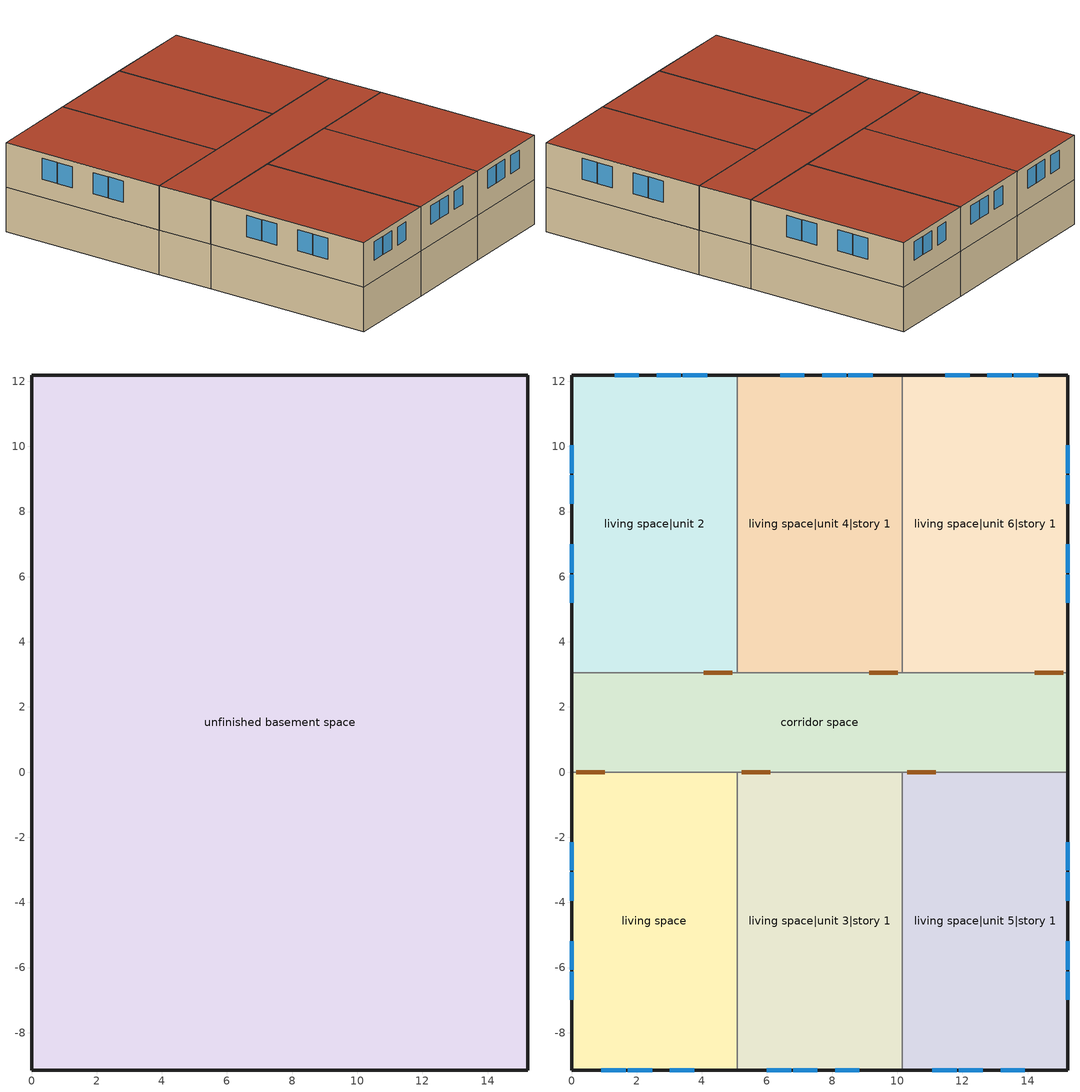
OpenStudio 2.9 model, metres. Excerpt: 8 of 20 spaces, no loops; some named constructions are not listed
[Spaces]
unfinished basement space
 floor foundation (FloorFndGrndUnfinB): 0,0 0,3.05 15.24,3.05 15.24,0 z-2.44
 floor foundation (FloorFndGrndUnfinB 1): 0,-9.14 0,0 5.08,0 5.08,-9.14 z-2.44
 floor foundation (FloorFndGrndUnfinB 2): 0,3.05 0,12.19 5.08,12.19 5.08,3.05 z-2.44
 floor foundation (FloorFndGrndUnfinB 5): 5.08,-9.14 5.08,0 10.16,0 10.16,-9.14 z-2.44
 floor foundation (FloorFndGrndUnfinB 3): 5.08,3.05 5.08,12.19 10.16,12.19 10.16,3.05 z-2.44
 floor foundation (FloorFndGrndUnfinB 4): 10.16,-9.14 10.16,0 15.24,0 15.24,-9.14 z-2.44
 floor foundation (FloorFndGrndUnfinB 6): 10.16,3.05 10.16,12.19 15.24,12.19 15.24,3.05 z-2.44
 wall foundation (WallFndGrndUnfinB): 0,3.05 0,0 / 15.24,0 15.24,3.05 z-2.44:0
 wall foundation (WallFndGrndUnfinB 1): 0,0 0,-9.14 5.08,-9.14 z-2.44:0
 wall foundation (WallFndGrndUnfinB 2): 5.08,12.19 0,12.19 0,3.05 z-2.44:0
 wall foundation (WallFndGrndUnfinB 5): 5.08,-9.14 10.16,-9.14 z-2.44:0
 wall foundation (WallFndGrndUnfinB 3): 10.16,12.19 5.08,12.19 z-2.44:0
 wall foundation (WallFndGrndUnfinB 4): 10.16,-9.14 15.24,-9.14 15.24,0 z-2.44:0
 wall foundation (WallFndGrndUnfinB 6): 15.24,3.05 15.24,12.19 10.16,12.19 z-2.44:0
 ceiling adiabatic (RoofUnfinUninsExt): 15.24,0 15.24,3.05 0,3.05 0,0 z0
living space
 floor to unfinished basement space (FloorUnfinBInsFin Reversed): 0,-9.14 0,0 5.08,0 5.08,-9.14 z0
 wall outside (WallExtInsFin): 0,0 0,-9.14 5.08,-9.14 z0:2.44
 wall adiabatic (WallIntFinUninsFin): 5.08,0 0,0 z0:2.44
 wall to living space|unit 3|story 1 (WallIntFinUninsFin Reversed): 5.08,-9.14 5.08,0 z0:2.44
 window (WindowConstruction): 0.92,-9.14 1.66,-9.14 / 1.72,-9.14 2.47,-9.14 / 3.01,-9.14 3.76,-9.14 z1.14:2.13; 0,-2.15 0,-3.02 / 0,-3.08 0,-3.95 / 0,-5.2 0,-6.07 / 0,-6.13 0,-6.99 z0.98:2.13
 roof outside (RoofFinInsExt): 5.08,-9.14 5.08,0 0,0 0,-9.14 z2.44
living space|unit 2
 floor to unfinished basement space (FloorUnfinBInsFin Reversed): 0,3.05 0,12.19 5.08,12.19 5.08,3.05 z0
 wall outside (WallExtInsFin): 5.08,12.19 0,12.19 0,3.05 z0:2.44
 wall to living space|unit 4|story 1 (WallIntFinUninsFin Reversed): 5.08,3.05 5.08,12.19 z0:2.44
 wall adiabatic (WallIntFinUninsFin): 0,3.05 5.08,3.05 z0:2.44
 window (WindowConstruction): 4.16,12.19 3.42,12.19 / 3.36,12.19 2.61,12.19 / 2.07,12.19 1.32,12.19 z1.14:2.13; 0,10.04 0,9.17 / 0,9.11 0,8.25 / 0,6.99 0,6.13 / 0,6.07 0,5.2 z0.98:2.13
 roof outside (RoofFinInsExt): 5.08,3.05 5.08,12.19 0,12.19 0,3.05 z2.44
living space|unit 3|story 1
 floor to unfinished basement space (FloorUnfinBInsFin Reversed): 5.08,-9.14 5.08,0 10.16,0 10.16,-9.14 z0
 wall outside (WallExtInsFin): 5.08,-9.14 10.16,-9.14 z0:2.44
 wall to living space|unit 5|story 1 (WallIntFinUninsFin Reversed): 10.16,-9.14 10.16,0 z0:2.44
 wall adiabatic (WallIntFinUninsFin): 10.16,0 5.08,0 z0:2.44
 window (WindowConstruction): 6,-9.14 6.74,-9.14 / 6.8,-9.14 7.55,-9.14 / 8.09,-9.14 8.84,-9.14 z1.14:2.13
 roof outside (RoofFinInsExt): 10.16,-9.14 10.16,0 5.08,0 5.08,-9.14 z2.44
living space|unit 4|story 1
 floor to unfinished basement space (FloorUnfinBInsFin Reversed): 5.08,3.05 5.08,12.19 10.16,12.19 10.16,3.05 z0
 wall outside (WallExtInsFin): 10.16,12.19 5.08,12.19 z0:2.44
 wall to living space|unit 6|story 1 (WallIntFinUninsFin): 10.16,3.05 10.16,12.19 z0:2.44
 wall adiabatic (WallIntFinUninsFin): 5.08,3.05 10.16,3.05 z0:2.44
 window (WindowConstruction): 9.24,12.19 8.5,12.19 / 8.44,12.19 7.69,12.19 / 7.15,12.19 6.4,12.19 z1.14:2.13
 roof outside (RoofFinInsExt): 10.16,3.05 10.16,12.19 5.08,12.19 5.08,3.05 z2.44
living space|unit 5|story 1
 floor to unfinished basement space (FloorUnfinBInsFin Reversed): 10.16,-9.14 10.16,0 15.24,0 15.24,-9.14 z0
 wall outside (WallExtInsFin): 10.16,-9.14 15.24,-9.14 15.24,0 z0:2.44
 wall adiabatic (WallIntFinUninsFin): 15.24,0 10.16,0 z0:2.44
 window (WindowConstruction): 11.08,-9.14 11.82,-9.14 / 11.88,-9.14 12.63,-9.14 / 13.17,-9.14 13.92,-9.14 z1.14:2.13; 15.24,-6.99 15.24,-6.13 / 15.24,-6.07 15.24,-5.2 / 15.24,-3.95 15.24,-3.08 / 15.24,-3.02 15.24,-2.15 z0.98:2.13
 roof outside (RoofFinInsExt): 15.24,-9.14 15.24,0 10.16,0 10.16,-9.14 z2.44
living space|unit 6|story 1
 floor to unfinished basement space (FloorUnfinBInsFin Reversed): 10.16,3.05 10.16,12.19 15.24,12.19 15.24,3.05 z0
 wall outside (WallExtInsFin): 15.24,3.05 15.24,12.19 10.16,12.19 z0:2.44
 wall adiabatic (WallIntFinUninsFin): 10.16,3.05 15.24,3.05 z0:2.44
 window (WindowConstruction): 14.32,12.19 13.58,12.19 / 13.52,12.19 12.77,12.19 / 12.23,12.19 11.48,12.19 z1.14:2.13; 15.24,5.2 15.24,6.07 / 15.24,6.13 15.24,6.99 / 15.24,8.25 15.24,9.11 / 15.24,9.17 15.24,10.04 z0.98:2.13
 roof outside (RoofFinInsExt): 15.24,3.05 15.24,12.19 10.16,12.19 10.16,3.05 z2.44
corridor space
 floor adiabatic (FloorUnfinUninsUnfin): 0,0 0,3.05 15.24,3.05 15.24,0 z0
 wall outside (WallExtUninsUnfin): 0,3.05 0,0 / 15.24,0 15.24,3.05 z0:2.44
 wall adiabatic (WallIntUnfinUninsUnfin): 0,0 5.08,0 10.16,0 15.24,0 / 15.24,3.05 10.16,3.05 5.08,3.05 0,3.05 z0:2.44
 door inside (UninsDoor): 0.15,0 1.02,0 / 4.93,3.05 4.06,3.05 / 5.23,0 6.1,0 / 10.01,3.05 9.14,3.05 / 10.31,0 11.18,0 / 15.09,3.05 14.22,3.05 z0:2.13
 roof outside (RoofUnfinUninsExt): 15.24,0 15.24,3.05 0,3.05 0,0 z2.44
[Construction]
FloorUnfinBInsFin: FloorIns, RoofSheathing, Wood Floor, Floor Covering
[EnergyManagementSystem:Actuator]
Name | Actuated Component | Actuated Component Type | Actuated Component Control Type
res_ds_res_ac_unit_6_asys_RetDCnToPlEq_act | res ds res ac_unit 6 asys RetDCnToPlEq | OtherEquipment | Power Level
res_ds_res_ac_unit_6_asys_RetDCnToAhEquip_act | res ds res ac_unit 6 asys RetDCnToAhEquip | OtherEquipment | Power Level
res_ds_res_ac_unit_6_asys_SupSLkToAhEq_act | res ds res ac_unit 6 asys SupSLkToAhEq | OtherEquipment | Power Level
res_ds_res_ac_unit_6_asys_SupLatLkToAhEq_act | res ds res ac_unit 6 asys SupLatLkToAhEq | OtherEquipment | Power Level
res_ds_res_ac_unit_6_asys_RetSLkEq_act | res ds res ac_unit 6 asys RetSLkEq | OtherEquipment | Power Level
res_ds_res_ac_unit_6_asys_RetLatLkEq_act | res ds res ac_unit 6 asys RetLatLkEq | OtherEquipment | Power Level
res_ds_res_ac_unit_6_asys_AhToLivMix_act | res ds res ac_unit 6 asys AhToLivMix | ZoneMixing | Air Exchange Flow Rate
res_ds_res_ac_unit_6_asys_LivToAhMix_act | res ds res ac_unit 6 asys LivToAhMix | ZoneMixing | Air Exchange Flow Rate
res_ds_res_fur_gas_unit_6_asys_SupSLkToLvEq_act | res ds res fur gas_unit 6 asys SupSLkToLvEq | OtherEquipment | Power Level
res_ds_res_fur_gas_unit_6_asys_SupLatLkToLvEq_act | res ds res fur gas_unit 6 asys SupLatLkToLvEq | OtherEquipment | Power Level
res_ds_res_fur_gas_unit_6_asys_SupDCnToLvEq_act | res ds res fur gas_unit 6 asys SupDCnToLvEq | OtherEquipment | Power Level
res_ds_res_fur_gas_unit_6_asys_SupDCnToAhEq_act | res ds res fur gas_unit 6 asys SupDCnToAhEq | OtherEquipment | Power Level
res_ds_res_fur_gas_unit_6_asys_RetDCnToPlEq_act | res ds res fur gas_unit 6 asys RetDCnToPlEq | OtherEquipment | Power Level
res_ds_res_fur_gas_unit_6_asys_RetDCnToAhEquip_act | res ds res fur gas_unit 6 asys RetDCnToAhEquip | OtherEquipment | Power Level
res_ds_res_fur_gas_unit_6_asys_SupSLkToAhEq_act | res ds res fur gas_unit 6 asys SupSLkToAhEq | OtherEquipment | Power Level
res_ds_res_fur_gas_unit_6_asys_SupLatLkToAhEq_act | res ds res fur gas_unit 6 asys SupLatLkToAhEq | OtherEquipment | Power Level
res_ds_res_fur_gas_unit_6_asys_RetSLkEq_act | res ds res fur gas_unit 6 asys RetSLkEq | OtherEquipment | Power Level
res_ds_res_fur_gas_unit_6_asys_RetLatLkEq_act | res ds res fur gas_unit 6 asys RetLatLkEq | OtherEquipment | Power Level
res_ds_res_fur_gas_unit_6_asys_AhToLivMix_act | res ds res fur gas_unit 6 asys AhToLivMix | ZoneMixing | Air Exchange Flow Rate
res_ds_res_fur_gas_unit_6_asys_LivToAhMix_act | res ds res fur gas_unit 6 asys LivToAhMix | ZoneMixing | Air Exchange Flow Rate
res_infil_6_house_fan_act | res infil_6 house fan | ElectricEquipment | Electric Power Level
res_infil_6_range_fan_act | res infil_6 range fan | ElectricEquipment | Electric Power Level
res_infil_6_bath_fan_act | res infil_6 bath fan | ElectricEquipment | Electric Power Level
res_infil_6_flow_act | res infil_6 flow | Zone Infiltration | Air Exchange Flow Rate
[EnergyManagementSystem:Program]
res_nv_1_program: Set Tdiff = res_af_1_tin_s-res_af_1_tt_s; Set dT = (@Abs Tdiff); Set pt = (@RhFnTdbWPb res_af_1_tt_s res_nv_wt_s res_nv_pb_s); Set NVA = 2472.2613780479955; Set Cs = 8.963020389461627e-05; Set Cw = 0.00012070110544924465; Set MNV = 0.6292632576; Set MHR = 0.0115; Set MRH = 0.7; Set temp1 = (res_nv_1_nva_s*NVA); Set SGNV = temp1*((((Cs*dT)+(Cw*(res_af_vw_s^2)))^0.5)/1000); If (res_nv_wt_s<MHR) && (pt<MRH) && (res_af_1_tin_s>res_nv_1_sp_s); Set temp2 = (res_af_1_tin_s-res_nv_1_sp_s); Set NVadj1 = temp2/(res_af_1_tin_s-res_af_1_tt_s); Set NVadj2 = (@Min NVadj1 1); Set NVadj3 = (@Max NVadj2 0); Set NVadj = SGNV*NVadj3; Set res_nv_1_flow_act = (@Min NVadj MNV); Else; Set res_nv_1_flow_act = 0; EndIf
res_ds_res_ac_asys_program: Set res_ds_res_ac_asys_AhMfr = res_ds_res_ac_asys_ah_mfr_s; Set res_ds_res_ac_asys_FanRtf = res_ds_res_ac_asys_fan_rtf_s; Set res_ds_res_ac_asys_AhVfr = res_ds_res_ac_asys_ah_vfr_s; Set res_ds_res_ac_asys_AhTt = res_ds_res_ac_asys_ah_tt_s; Set res_ds_res_ac_asys_AhWt = res_ds_res_ac_asys_ah_wt_s; Set res_ds_res_ac_asys_RaT = res_ds_res_ac_asys_ra_t_s; Set res_ds_res_ac_asys_RaW = res_ds_res_ac_asys_ra_w_s; Set res_ds_res_ac_asys_AhT = res_ds_res_ac_asys_ah_t_s; Set res_ds_res_ac_asys_AhW = res_ds_res_ac_asys_ah_w_s; Run res_ds_res_ac_asys_lk_subrout; Set res_ds_res_ac_asys_SupSLkToLvEq_act = res_ds_res_ac_asys_SupSLkToLv; Set res_ds_res_ac_asys_SupLatLkToLvEq_act = res_ds_res_ac_asys_SupLatLkToLv; Set res_ds_res_ac_asys_SupDCnToLvEq_act = res_ds_res_ac_asys_SupDCnToLv; Set res_ds_res_ac_asys_SupDCnToAhEq_act = res_ds_res_ac_asys_SupDCnToAh; Set res_ds_res_ac_asys_SupSLkToAhEq_act = res_ds_res_ac_asys_SupSLkToAh; Set res_ds_res_ac_asys_SupLatLkToAhEq_act = res_ds_res_ac_asys_SupLatLkToAh; Set res_ds_res_ac_asys_RetSLkEq_act = res_ds_res_ac_asys_RetSLk; Set res_ds_res_ac_asys_RetLatLkEq_act = res_ds_res_ac_asys_RetLatLk; Set res_ds_res_ac_asys_RetDCnToPlEq_act = res_ds_res_ac_asys_RetDCnToPl; Set res_ds_res_ac_asys_RetDCnToAhEquip_act = res_ds_res_ac_asys_RetDCnToAh; Set res_ds_res_ac_asys_AhToLivMix_act = res_ds_res_ac_asys_AhToLiv; Set res_ds_res_ac_asys_LivToAhMix_act = res_ds_res_ac_asys_LivToAh
res_ds_res_fur_gas_asys_program: Set res_ds_res_fur_gas_asys_AhMfr = res_ds_res_fur_gas_asys_ah_mfr_s; Set res_ds_res_fur_gas_asys_FanRtf = res_ds_res_fur_gas_asys_fan_rtf_s; Set res_ds_res_fur_gas_asys_AhVfr = res_ds_res_fur_gas_asys_ah_vfr_s; Set res_ds_res_fur_gas_asys_AhTt = res_ds_res_fur_gas_asys_ah_tt_s; Set res_ds_res_fur_gas_asys_AhWt = res_ds_res_fur_gas_asys_ah_wt_s; Set res_ds_res_fur_gas_asys_RaT = res_ds_res_fur_gas_asys_ra_t_s; Set res_ds_res_fur_gas_asys_RaW = res_ds_res_fur_gas_asys_ra_w_s; Set res_ds_res_fur_gas_asys_AhT = res_ds_res_fur_gas_asys_ah_t_s; Set res_ds_res_fur_gas_asys_AhW = res_ds_res_fur_gas_asys_ah_w_s; Run res_ds_res_fur_gas_asys_lk_subrout; Set res_ds_res_fur_gas_asys_SupSLkToLvEq_act = res_ds_res_fur_gas_asys_SupSLkToLv; Set res_ds_res_fur_gas_asys_SupLatLkToLvEq_act = res_ds_res_fur_gas_asys_SupLatLkToLv; Set res_ds_res_fur_gas_asys_SupDCnToLvEq_act = res_ds_res_fur_gas_asys_SupDCnToLv; Set res_ds_res_fur_gas_asys_SupDCnToAhEq_act = res_ds_res_fur_gas_asys_SupDCnToAh; Set res_ds_res_fur_gas_asys_SupSLkToAhEq_act = res_ds_res_fur_gas_asys_SupSLkToAh; Set res_ds_res_fur_gas_asys_SupLatLkToAhEq_act = res_ds_res_fur_gas_asys_SupLatLkToAh; Set res_ds_res_fur_gas_asys_RetSLkEq_act = res_ds_res_fur_gas_asys_RetSLk; Set res_ds_res_fur_gas_asys_RetLatLkEq_act = res_ds_res_fur_gas_asys_RetLatLk; Set res_ds_res_fur_gas_asys_RetDCnToPlEq_act = res_ds_res_fur_gas_asys_RetDCnToPl; Set res_ds_res_fur_gas_asys_RetDCnToAhEquip_act = res_ds_res_fur_gas_asys_RetDCnToAh; Set res_ds_res_fur_gas_asys_AhToLivMix_act = res_ds_res_fur_gas_asys_AhToLiv; Set res_ds_res_fur_gas_asys_LivToAhMix_act = res_ds_res_fur_gas_asys_LivToAh
res_infil_1_program: Set p_m = 0.14; Set p_s = 0.22; Set s_m = 270; Set s_s = 370; Set z_m = 9.99744; Set z_s = 2.4384; Set f_t = (((s_m/z_m)^p_m)*((z_s/s_s)^p_s)); Set Tdiff = res_af_1_tin_s-res_af_1_tt_s; Set dT = @Abs Tdiff; Set c = 0.0257; Set Cs = 0.0498; Set Cw = 0.1284; Set n = 0.67; Set sft = (f_t*0.86); Set temp1 = ((c*Cw)*((sft*res_af_vw_s)^(2*n)))^2; Set Qn = (((c*Cs*(dT^n))^2)+temp1)^0.5; Set Tdiff = res_af_1_tin_s-res_af_1_tt_s; Set dT = @Abs Tdiff; Set QWHV = res_infil_1_wh_sch_s*0.0165; Set Qrange = res_infil_1_range_sch_s*0.0472; Set Qdryer = 0.0; Set Qbath = res_infil_1_bath_sch_s*0.0354; Set QhpwhOut = 0; Set QhpwhIn = 0; Set QductsOut = 0; Set QductsIn = 0; Set QductsOut = QductsOut+res_ds_res_ac_asys_lk_ret_fan_equiv; Set QductsIn = QductsIn+res_ds_res_ac_asys_lk_sup_fan_equiv; Set QductsOut = QductsOut+res_ds_res_fur_gas_asys_lk_ret_fan_equiv; Set QductsIn = QductsIn+res_ds_res_fur_gas_asys_lk_sup_fan_equiv; Set Qout = QWHV+Qrange+Qbath+Qdryer+QhpwhOut+QductsOut; Set Qin = QhpwhIn+QductsIn; Set Qu = (@Abs (Qout-Qin)); Set Qb = (@Min Qout Qin); Set faneff_wh = 0.9438948864000002; Set res_infil_1_house_fan_act = (QWHV*300)/faneff_wh*1; Set faneff_sp = 0.4719474432000001; Set res_infil_1_range_fan_act = (Qrange*300)/faneff_sp; Set res_infil_1_bath_fan_act = (Qbath*300)/faneff_sp; Set Q_acctd_for_elsewhere = QhpwhOut+QhpwhIn+QductsOut+QductsIn; Set res_infil_1_flow_act = (((Qu^2)+(Qn^2))^0.5)-Q_acctd_for_elsewhere; Set res_infil_1_flow_act = (@Max res_infil_1_flow_act 0)
res_nv_2_program: Set Tdiff = res_af_2_tin_s-res_af_2_tt_s; Set dT = (@Abs Tdiff); Set pt = (@RhFnTdbWPb res_af_2_tt_s res_nv_wt_s res_nv_pb_s); Set NVA = 2472.261378048018; Set Cs = 8.963020389461627e-05; Set Cw = 0.00012070110544924465; Set MNV = 0.6292632576; Set MHR = 0.0115; Set MRH = 0.7; Set temp1 = (res_nv_2_nva_s*NVA); Set SGNV = temp1*((((Cs*dT)+(Cw*(res_af_vw_s^2)))^0.5)/1000); If (res_nv_wt_s<MHR) && (pt<MRH) && (res_af_2_tin_s>res_nv_2_sp_s); Set temp2 = (res_af_2_tin_s-res_nv_2_sp_s); Set NVadj1 = temp2/(res_af_2_tin_s-res_af_2_tt_s); Set NVadj2 = (@Min NVadj1 1); Set NVadj3 = (@Max NVadj2 0); Set NVadj = SGNV*NVadj3; Set res_nv_2_flow_act = (@Min NVadj MNV); Else; Set res_nv_2_flow_act = 0; EndIf
res_ds_res_ac_unit_2_asys_program: Set res_ds_res_ac_unit_2_asys_AhMfr = res_ds_res_ac_unit_2_asys_ah_mfr_s; Set res_ds_res_ac_unit_2_asys_FanRtf = res_ds_res_ac_unit_2_asys_fan_rtf_s; Set res_ds_res_ac_unit_2_asys_AhVfr = res_ds_res_ac_unit_2_asys_ah_vfr_s; Set res_ds_res_ac_unit_2_asys_AhTt = res_ds_res_ac_unit_2_asys_ah_tt_s; Set res_ds_res_ac_unit_2_asys_AhWt = res_ds_res_ac_unit_2_asys_ah_wt_s; Set res_ds_res_ac_unit_2_asys_RaT = res_ds_res_ac_unit_2_asys_ra_t_s; Set res_ds_res_ac_unit_2_asys_RaW = res_ds_res_ac_unit_2_asys_ra_w_s; Set res_ds_res_ac_unit_2_asys_AhT = res_ds_res_ac_unit_2_asys_ah_t_s; Set res_ds_res_ac_unit_2_asys_AhW = res_ds_res_ac_unit_2_asys_ah_w_s; Run res_ds_res_ac_unit_2_asys_lk_subrout; Set res_ds_res_ac_unit_2_asys_SupSLkToLvEq_act = res_ds_res_ac_unit_2_asys_SupSLkToLv; Set res_ds_res_ac_unit_2_asys_SupLatLkToLvEq_act = res_ds_res_ac_unit_2_asys_SupLatLkToLv; Set res_ds_res_ac_unit_2_asys_SupDCnToLvEq_act = res_ds_res_ac_unit_2_asys_SupDCnToLv; Set res_ds_res_ac_unit_2_asys_SupDCnToAhEq_act = res_ds_res_ac_unit_2_asys_SupDCnToAh; Set res_ds_res_ac_unit_2_asys_SupSLkToAhEq_act = res_ds_res_ac_unit_2_asys_SupSLkToAh; Set res_ds_res_ac_unit_2_asys_SupLatLkToAhEq_act = res_ds_res_ac_unit_2_asys_SupLatLkToAh; Set res_ds_res_ac_unit_2_asys_RetSLkEq_act = res_ds_res_ac_unit_2_asys_RetSLk; Set res_ds_res_ac_unit_2_asys_RetLatLkEq_act = res_ds_res_ac_unit_2_asys_RetLatLk; Set res_ds_res_ac_unit_2_asys_RetDCnToPlEq_act = res_ds_res_ac_unit_2_asys_RetDCnToPl; Set res_ds_res_ac_unit_2_asys_RetDCnToAhEquip_act = res_ds_res_ac_unit_2_asys_RetDCnToAh; Set res_ds_res_ac_unit_2_asys_AhToLivMix_act = res_ds_res_ac_unit_2_asys_AhToLiv; Set res_ds_res_ac_unit_2_asys_LivToAhMix_act = res_ds_res_ac_unit_2_asys_LivToAh
res_ds_res_fur_gas_unit_2_asys_program: Set res_ds_res_fur_gas_unit_2_asys_AhMfr = res_ds_res_fur_gas_unit_2_asys_ah_mfr_s; Set res_ds_res_fur_gas_unit_2_asys_FanRtf = res_ds_res_fur_gas_unit_2_asys_fan_rtf_s; Set res_ds_res_fur_gas_unit_2_asys_AhVfr = res_ds_res_fur_gas_unit_2_asys_ah_vfr_s; Set res_ds_res_fur_gas_unit_2_asys_AhTt = res_ds_res_fur_gas_unit_2_asys_ah_tt_s; Set res_ds_res_fur_gas_unit_2_asys_AhWt = res_ds_res_fur_gas_unit_2_asys_ah_wt_s; Set res_ds_res_fur_gas_unit_2_asys_RaT = res_ds_res_fur_gas_unit_2_asys_ra_t_s; Set res_ds_res_fur_gas_unit_2_asys_RaW = res_ds_res_fur_gas_unit_2_asys_ra_w_s; Set res_ds_res_fur_gas_unit_2_asys_AhT = res_ds_res_fur_gas_unit_2_asys_ah_t_s; Set res_ds_res_fur_gas_unit_2_asys_AhW = res_ds_res_fur_gas_unit_2_asys_ah_w_s; Run res_ds_res_fur_gas_unit_2_asys_lk_subrout; Set res_ds_res_fur_gas_unit_2_asys_SupSLkToLvEq_act = res_ds_res_fur_gas_unit_2_asys_SupSLkToLv; Set res_ds_res_fur_gas_unit_2_asys_SupLatLkToLvEq_act = res_ds_res_fur_gas_unit_2_asys_SupLatLkToLv; Set res_ds_res_fur_gas_unit_2_asys_SupDCnToLvEq_act = res_ds_res_fur_gas_unit_2_asys_SupDCnToLv; Set res_ds_res_fur_gas_unit_2_asys_SupDCnToAhEq_act = res_ds_res_fur_gas_unit_2_asys_SupDCnToAh; Set res_ds_res_fur_gas_unit_2_asys_SupSLkToAhEq_act = res_ds_res_fur_gas_unit_2_asys_SupSLkToAh; Set res_ds_res_fur_gas_unit_2_asys_SupLatLkToAhEq_act = res_ds_res_fur_gas_unit_2_asys_SupLatLkToAh; Set res_ds_res_fur_gas_unit_2_asys_RetSLkEq_act = res_ds_res_fur_gas_unit_2_asys_RetSLk; Set res_ds_res_fur_gas_unit_2_asys_RetLatLkEq_act = res_ds_res_fur_gas_unit_2_asys_RetLatLk; Set res_ds_res_fur_gas_unit_2_asys_RetDCnToPlEq_act = res_ds_res_fur_gas_unit_2_asys_RetDCnToPl; Set res_ds_res_fur_gas_unit_2_asys_RetDCnToAhEquip_act = res_ds_res_fur_gas_unit_2_asys_RetDCnToAh; Set res_ds_res_fur_gas_unit_2_asys_AhToLivMix_act = res_ds_res_fur_gas_unit_2_asys_AhToLiv; Set res_ds_res_fur_gas_unit_2_asys_LivToAhMix_act = res_ds_res_fur_gas_unit_2_asys_LivToAh
res_infil_2_program: Set p_m = 0.14; Set p_s = 0.22; Set s_m = 270; Set s_s = 370; Set z_m = 9.99744; Set z_s = 2.4384; Set f_t = (((s_m/z_m)^p_m)*((z_s/s_s)^p_s)); Set Tdiff = res_af_2_tin_s-res_af_2_tt_s; Set dT = @Abs Tdiff; Set c = 0.0257; Set Cs = 0.0498; Set Cw = 0.1284; Set n = 0.67; Set sft = (f_t*0.86); Set temp1 = ((c*Cw)*((sft*res_af_vw_s)^(2*n)))^2; Set Qn = (((c*Cs*(dT^n))^2)+temp1)^0.5; Set Tdiff = res_af_2_tin_s-res_af_2_tt_s; Set dT = @Abs Tdiff; Set QWHV = res_infil_2_wh_sch_s*0.0165; Set Qrange = res_infil_2_range_sch_s*0.0472; Set Qdryer = 0.0; Set Qbath = res_infil_2_bath_sch_s*0.0354; Set QhpwhOut = 0; Set QhpwhIn = 0; Set QductsOut = 0; Set QductsIn = 0; Set QductsOut = QductsOut+res_ds_res_ac_unit_2_asys_lk_ret_fan_equiv; Set QductsIn = QductsIn+res_ds_res_ac_unit_2_asys_lk_sup_fan_equiv; Set QductsOut = QductsOut+res_ds_res_fur_gas_unit_2_asys_lk_ret_fan_equiv; Set QductsIn = QductsIn+res_ds_res_fur_gas_unit_2_asys_lk_sup_fan_equiv; Set Qout = QWHV+Qrange+Qbath+Qdryer+QhpwhOut+QductsOut; Set Qin = QhpwhIn+QductsIn; Set Qu = (@Abs (Qout-Qin)); Set Qb = (@Min Qout Qin); Set faneff_wh = 0.9438948864000002; Set res_infil_2_house_fan_act = (QWHV*300)/faneff_wh*1; Set faneff_sp = 0.4719474432000001; Set res_infil_2_range_fan_act = (Qrange*300)/faneff_sp; Set res_infil_2_bath_fan_act = (Qbath*300)/faneff_sp; Set Q_acctd_for_elsewhere = QhpwhOut+QhpwhIn+QductsOut+QductsIn; Set res_infil_2_flow_act = (((Qu^2)+(Qn^2))^0.5)-Q_acctd_for_elsewhere; Set res_infil_2_flow_act = (@Max res_infil_2_flow_act 0)
res_nv_3_program: Set Tdiff = res_af_3_tin_s-res_af_3_tt_s; Set dT = (@Abs Tdiff); Set pt = (@RhFnTdbWPb res_af_3_tt_s res_nv_wt_s res_nv_pb_s); Set NVA = 882.9504921600006; Set Cs = 8.963020389461627e-05; Set Cw = 0.00012070110544924465; Set MNV = 0.6292632576; Set MHR = 0.0115; Set MRH = 0.7; Set temp1 = (res_nv_3_nva_s*NVA); Set SGNV = temp1*((((Cs*dT)+(Cw*(res_af_vw_s^2)))^0.5)/1000); If (res_nv_wt_s<MHR) && (pt<MRH) && (res_af_3_tin_s>res_nv_3_sp_s); Set temp2 = (res_af_3_tin_s-res_nv_3_sp_s); Set NVadj1 = temp2/(res_af_3_tin_s-res_af_3_tt_s); Set NVadj2 = (@Min NVadj1 1); Set NVadj3 = (@Max NVadj2 0); Set NVadj = SGNV*NVadj3; Set res_nv_3_flow_act = (@Min NVadj MNV); Else; Set res_nv_3_flow_act = 0; EndIf
res_ds_res_ac_unit_3_asys_program: Set res_ds_res_ac_unit_3_asys_AhMfr = res_ds_res_ac_unit_3_asys_ah_mfr_s; Set res_ds_res_ac_unit_3_asys_FanRtf = res_ds_res_ac_unit_3_asys_fan_rtf_s; Set res_ds_res_ac_unit_3_asys_AhVfr = res_ds_res_ac_unit_3_asys_ah_vfr_s; Set res_ds_res_ac_unit_3_asys_AhTt = res_ds_res_ac_unit_3_asys_ah_tt_s; Set res_ds_res_ac_unit_3_asys_AhWt = res_ds_res_ac_unit_3_asys_ah_wt_s; Set res_ds_res_ac_unit_3_asys_RaT = res_ds_res_ac_unit_3_asys_ra_t_s; Set res_ds_res_ac_unit_3_asys_RaW = res_ds_res_ac_unit_3_asys_ra_w_s; Set res_ds_res_ac_unit_3_asys_AhT = res_ds_res_ac_unit_3_asys_ah_t_s; Set res_ds_res_ac_unit_3_asys_AhW = res_ds_res_ac_unit_3_asys_ah_w_s; Run res_ds_res_ac_unit_3_asys_lk_subrout; Set res_ds_res_ac_unit_3_asys_SupSLkToLvEq_act = res_ds_res_ac_unit_3_asys_SupSLkToLv; Set res_ds_res_ac_unit_3_asys_SupLatLkToLvEq_act = res_ds_res_ac_unit_3_asys_SupLatLkToLv; Set res_ds_res_ac_unit_3_asys_SupDCnToLvEq_act = res_ds_res_ac_unit_3_asys_SupDCnToLv; Set res_ds_res_ac_unit_3_asys_SupDCnToAhEq_act = res_ds_res_ac_unit_3_asys_SupDCnToAh; Set res_ds_res_ac_unit_3_asys_SupSLkToAhEq_act = res_ds_res_ac_unit_3_asys_SupSLkToAh; Set res_ds_res_ac_unit_3_asys_SupLatLkToAhEq_act = res_ds_res_ac_unit_3_asys_SupLatLkToAh; Set res_ds_res_ac_unit_3_asys_RetSLkEq_act = res_ds_res_ac_unit_3_asys_RetSLk; Set res_ds_res_ac_unit_3_asys_RetLatLkEq_act = res_ds_res_ac_unit_3_asys_RetLatLk; Set res_ds_res_ac_unit_3_asys_RetDCnToPlEq_act = res_ds_res_ac_unit_3_asys_RetDCnToPl; Set res_ds_res_ac_unit_3_asys_RetDCnToAhEquip_act = res_ds_res_ac_unit_3_asys_RetDCnToAh; Set res_ds_res_ac_unit_3_asys_AhToLivMix_act = res_ds_res_ac_unit_3_asys_AhToLiv; Set res_ds_res_ac_unit_3_asys_LivToAhMix_act = res_ds_res_ac_unit_3_asys_LivToAh
res_ds_res_fur_gas_unit_3_asys_program: Set res_ds_res_fur_gas_unit_3_asys_AhMfr = res_ds_res_fur_gas_unit_3_asys_ah_mfr_s; Set res_ds_res_fur_gas_unit_3_asys_FanRtf = res_ds_res_fur_gas_unit_3_asys_fan_rtf_s; Set res_ds_res_fur_gas_unit_3_asys_AhVfr = res_ds_res_fur_gas_unit_3_asys_ah_vfr_s; Set res_ds_res_fur_gas_unit_3_asys_AhTt = res_ds_res_fur_gas_unit_3_asys_ah_tt_s; Set res_ds_res_fur_gas_unit_3_asys_AhWt = res_ds_res_fur_gas_unit_3_asys_ah_wt_s; Set res_ds_res_fur_gas_unit_3_asys_RaT = res_ds_res_fur_gas_unit_3_asys_ra_t_s; Set res_ds_res_fur_gas_unit_3_asys_RaW = res_ds_res_fur_gas_unit_3_asys_ra_w_s; Set res_ds_res_fur_gas_unit_3_asys_AhT = res_ds_res_fur_gas_unit_3_asys_ah_t_s; Set res_ds_res_fur_gas_unit_3_asys_AhW = res_ds_res_fur_gas_unit_3_asys_ah_w_s; Run res_ds_res_fur_gas_unit_3_asys_lk_subrout; Set res_ds_res_fur_gas_unit_3_asys_SupSLkToLvEq_act = res_ds_res_fur_gas_unit_3_asys_SupSLkToLv; Set res_ds_res_fur_gas_unit_3_asys_SupLatLkToLvEq_act = res_ds_res_fur_gas_unit_3_asys_SupLatLkToLv; Set res_ds_res_fur_gas_unit_3_asys_SupDCnToLvEq_act = res_ds_res_fur_gas_unit_3_asys_SupDCnToLv; Set res_ds_res_fur_gas_unit_3_asys_SupDCnToAhEq_act = res_ds_res_fur_gas_unit_3_asys_SupDCnToAh; Set res_ds_res_fur_gas_unit_3_asys_SupSLkToAhEq_act = res_ds_res_fur_gas_unit_3_asys_SupSLkToAh; Set res_ds_res_fur_gas_unit_3_asys_SupLatLkToAhEq_act = res_ds_res_fur_gas_unit_3_asys_SupLatLkToAh; Set res_ds_res_fur_gas_unit_3_asys_RetSLkEq_act = res_ds_res_fur_gas_unit_3_asys_RetSLk; Set res_ds_res_fur_gas_unit_3_asys_RetLatLkEq_act = res_ds_res_fur_gas_unit_3_asys_RetLatLk; Set res_ds_res_fur_gas_unit_3_asys_RetDCnToPlEq_act = res_ds_res_fur_gas_unit_3_asys_RetDCnToPl; Set res_ds_res_fur_gas_unit_3_asys_RetDCnToAhEquip_act = res_ds_res_fur_gas_unit_3_asys_RetDCnToAh; Set res_ds_res_fur_gas_unit_3_asys_AhToLivMix_act = res_ds_res_fur_gas_unit_3_asys_AhToLiv; Set res_ds_res_fur_gas_unit_3_asys_LivToAhMix_act = res_ds_res_fur_gas_unit_3_asys_LivToAh
res_infil_3_program: Set p_m = 0.14; Set p_s = 0.22; Set s_m = 270; Set s_s = 370; Set z_m = 9.99744; Set z_s = 2.4384; Set f_t = (((s_m/z_m)^p_m)*((z_s/s_s)^p_s)); Set Tdiff = res_af_3_tin_s-res_af_3_tt_s; Set dT = @Abs Tdiff; Set c = 0.0092; Set Cs = 0.0498; Set Cw = 0.1284; Set n = 0.67; Set sft = (f_t*0.86); Set temp1 = ((c*Cw)*((sft*res_af_vw_s)^(2*n)))^2; Set Qn = (((c*Cs*(dT^n))^2)+temp1)^0.5; Set Tdiff = res_af_3_tin_s-res_af_3_tt_s; Set dT = @Abs Tdiff; Set QWHV = res_infil_3_wh_sch_s*0.0165; Set Qrange = res_infil_3_range_sch_s*0.0472; Set Qdryer = 0.0; Set Qbath = res_infil_3_bath_sch_s*0.0354; Set QhpwhOut = 0; Set QhpwhIn = 0; Set QductsOut = 0; Set QductsIn = 0; Set QductsOut = QductsOut+res_ds_res_ac_unit_3_asys_lk_ret_fan_equiv; Set QductsIn = QductsIn+res_ds_res_ac_unit_3_asys_lk_sup_fan_equiv; Set QductsOut = QductsOut+res_ds_res_fur_gas_unit_3_asys_lk_ret_fan_equiv; Set QductsIn = QductsIn+res_ds_res_fur_gas_unit_3_asys_lk_sup_fan_equiv; Set Qout = QWHV+Qrange+Qbath+Qdryer+QhpwhOut+QductsOut; Set Qin = QhpwhIn+QductsIn; Set Qu = (@Abs (Qout-Qin)); Set Qb = (@Min Qout Qin); Set faneff_wh = 0.9438948864000002; Set res_infil_3_house_fan_act = (QWHV*300)/faneff_wh*1; Set faneff_sp = 0.4719474432000001; Set res_infil_3_range_fan_act = (Qrange*300)/faneff_sp; Set res_infil_3_bath_fan_act = (Qbath*300)/faneff_sp; Set Q_acctd_for_elsewhere = QhpwhOut+QhpwhIn+QductsOut+QductsIn; Set res_infil_3_flow_act = (((Qu^2)+(Qn^2))^0.5)-Q_acctd_for_elsewhere; Set res_infil_3_flow_act = (@Max res_infil_3_flow_act 0)
res_nv_4_program: Set Tdiff = res_af_4_tin_s-res_af_4_tt_s; Set dT = (@Abs Tdiff); Set pt = (@RhFnTdbWPb res_af_4_tt_s res_nv_wt_s res_nv_pb_s); Set NVA = 882.9504921600005; Set Cs = 8.963020389461627e-05; Set Cw = 0.00012070110544924465; Set MNV = 0.6292632576; Set MHR = 0.0115; Set MRH = 0.7; Set temp1 = (res_nv_4_nva_s*NVA); Set SGNV = temp1*((((Cs*dT)+(Cw*(res_af_vw_s^2)))^0.5)/1000); If (res_nv_wt_s<MHR) && (pt<MRH) && (res_af_4_tin_s>res_nv_4_sp_s); Set temp2 = (res_af_4_tin_s-res_nv_4_sp_s); Set NVadj1 = temp2/(res_af_4_tin_s-res_af_4_tt_s); Set NVadj2 = (@Min NVadj1 1); Set NVadj3 = (@Max NVadj2 0); Set NVadj = SGNV*NVadj3; Set res_nv_4_flow_act = (@Min NVadj MNV); Else; Set res_nv_4_flow_act = 0; EndIf
res_ds_res_ac_unit_4_asys_program: Set res_ds_res_ac_unit_4_asys_AhMfr = res_ds_res_ac_unit_4_asys_ah_mfr_s; Set res_ds_res_ac_unit_4_asys_FanRtf = res_ds_res_ac_unit_4_asys_fan_rtf_s; Set res_ds_res_ac_unit_4_asys_AhVfr = res_ds_res_ac_unit_4_asys_ah_vfr_s; Set res_ds_res_ac_unit_4_asys_AhTt = res_ds_res_ac_unit_4_asys_ah_tt_s; Set res_ds_res_ac_unit_4_asys_AhWt = res_ds_res_ac_unit_4_asys_ah_wt_s; Set res_ds_res_ac_unit_4_asys_RaT = res_ds_res_ac_unit_4_asys_ra_t_s; Set res_ds_res_ac_unit_4_asys_RaW = res_ds_res_ac_unit_4_asys_ra_w_s; Set res_ds_res_ac_unit_4_asys_AhT = res_ds_res_ac_unit_4_asys_ah_t_s; Set res_ds_res_ac_unit_4_asys_AhW = res_ds_res_ac_unit_4_asys_ah_w_s; Run res_ds_res_ac_unit_4_asys_lk_subrout; Set res_ds_res_ac_unit_4_asys_SupSLkToLvEq_act = res_ds_res_ac_unit_4_asys_SupSLkToLv; Set res_ds_res_ac_unit_4_asys_SupLatLkToLvEq_act = res_ds_res_ac_unit_4_asys_SupLatLkToLv; Set res_ds_res_ac_unit_4_asys_SupDCnToLvEq_act = res_ds_res_ac_unit_4_asys_SupDCnToLv; Set res_ds_res_ac_unit_4_asys_SupDCnToAhEq_act = res_ds_res_ac_unit_4_asys_SupDCnToAh; Set res_ds_res_ac_unit_4_asys_SupSLkToAhEq_act = res_ds_res_ac_unit_4_asys_SupSLkToAh; Set res_ds_res_ac_unit_4_asys_SupLatLkToAhEq_act = res_ds_res_ac_unit_4_asys_SupLatLkToAh; Set res_ds_res_ac_unit_4_asys_RetSLkEq_act = res_ds_res_ac_unit_4_asys_RetSLk; Set res_ds_res_ac_unit_4_asys_RetLatLkEq_act = res_ds_res_ac_unit_4_asys_RetLatLk; Set res_ds_res_ac_unit_4_asys_RetDCnToPlEq_act = res_ds_res_ac_unit_4_asys_RetDCnToPl; Set res_ds_res_ac_unit_4_asys_RetDCnToAhEquip_act = res_ds_res_ac_unit_4_asys_RetDCnToAh; Set res_ds_res_ac_unit_4_asys_AhToLivMix_act = res_ds_res_ac_unit_4_asys_AhToLiv; Set res_ds_res_ac_unit_4_asys_LivToAhMix_act = res_ds_res_ac_unit_4_asys_LivToAh
res_ds_res_fur_gas_unit_4_asys_program: Set res_ds_res_fur_gas_unit_4_asys_AhMfr = res_ds_res_fur_gas_unit_4_asys_ah_mfr_s; Set res_ds_res_fur_gas_unit_4_asys_FanRtf = res_ds_res_fur_gas_unit_4_asys_fan_rtf_s; Set res_ds_res_fur_gas_unit_4_asys_AhVfr = res_ds_res_fur_gas_unit_4_asys_ah_vfr_s; Set res_ds_res_fur_gas_unit_4_asys_AhTt = res_ds_res_fur_gas_unit_4_asys_ah_tt_s; Set res_ds_res_fur_gas_unit_4_asys_AhWt = res_ds_res_fur_gas_unit_4_asys_ah_wt_s; Set res_ds_res_fur_gas_unit_4_asys_RaT = res_ds_res_fur_gas_unit_4_asys_ra_t_s; Set res_ds_res_fur_gas_unit_4_asys_RaW = res_ds_res_fur_gas_unit_4_asys_ra_w_s; Set res_ds_res_fur_gas_unit_4_asys_AhT = res_ds_res_fur_gas_unit_4_asys_ah_t_s; Set res_ds_res_fur_gas_unit_4_asys_AhW = res_ds_res_fur_gas_unit_4_asys_ah_w_s; Run res_ds_res_fur_gas_unit_4_asys_lk_subrout; Set res_ds_res_fur_gas_unit_4_asys_SupSLkToLvEq_act = res_ds_res_fur_gas_unit_4_asys_SupSLkToLv; Set res_ds_res_fur_gas_unit_4_asys_SupLatLkToLvEq_act = res_ds_res_fur_gas_unit_4_asys_SupLatLkToLv; Set res_ds_res_fur_gas_unit_4_asys_SupDCnToLvEq_act = res_ds_res_fur_gas_unit_4_asys_SupDCnToLv; Set res_ds_res_fur_gas_unit_4_asys_SupDCnToAhEq_act = res_ds_res_fur_gas_unit_4_asys_SupDCnToAh; Set res_ds_res_fur_gas_unit_4_asys_SupSLkToAhEq_act = res_ds_res_fur_gas_unit_4_asys_SupSLkToAh; Set res_ds_res_fur_gas_unit_4_asys_SupLatLkToAhEq_act = res_ds_res_fur_gas_unit_4_asys_SupLatLkToAh; Set res_ds_res_fur_gas_unit_4_asys_RetSLkEq_act = res_ds_res_fur_gas_unit_4_asys_RetSLk; Set res_ds_res_fur_gas_unit_4_asys_RetLatLkEq_act = res_ds_res_fur_gas_unit_4_asys_RetLatLk; Set res_ds_res_fur_gas_unit_4_asys_RetDCnToPlEq_act = res_ds_res_fur_gas_unit_4_asys_RetDCnToPl; Set res_ds_res_fur_gas_unit_4_asys_RetDCnToAhEquip_act = res_ds_res_fur_gas_unit_4_asys_RetDCnToAh; Set res_ds_res_fur_gas_unit_4_asys_AhToLivMix_act = res_ds_res_fur_gas_unit_4_asys_AhToLiv; Set res_ds_res_fur_gas_unit_4_asys_LivToAhMix_act = res_ds_res_fur_gas_unit_4_asys_LivToAh
res_infil_4_program: Set p_m = 0.14; Set p_s = 0.22; Set s_m = 270; Set s_s = 370; Set z_m = 9.99744; Set z_s = 2.4384; Set f_t = (((s_m/z_m)^p_m)*((z_s/s_s)^p_s)); Set Tdiff = res_af_4_tin_s-res_af_4_tt_s; Set dT = @Abs Tdiff; Set c = 0.0092; Set Cs = 0.0498; Set Cw = 0.1284; Set n = 0.67; Set sft = (f_t*0.86); Set temp1 = ((c*Cw)*((sft*res_af_vw_s)^(2*n)))^2; Set Qn = (((c*Cs*(dT^n))^2)+temp1)^0.5; Set Tdiff = res_af_4_tin_s-res_af_4_tt_s; Set dT = @Abs Tdiff; Set QWHV = res_infil_4_wh_sch_s*0.0165; Set Qrange = res_infil_4_range_sch_s*0.0472; Set Qdryer = 0.0; Set Qbath = res_infil_4_bath_sch_s*0.0354; Set QhpwhOut = 0; Set QhpwhIn = 0; Set QductsOut = 0; Set QductsIn = 0; Set QductsOut = QductsOut+res_ds_res_ac_unit_4_asys_lk_ret_fan_equiv; Set QductsIn = QductsIn+res_ds_res_ac_unit_4_asys_lk_sup_fan_equiv; Set QductsOut = QductsOut+res_ds_res_fur_gas_unit_4_asys_lk_ret_fan_equiv; Set QductsIn = QductsIn+res_ds_res_fur_gas_unit_4_asys_lk_sup_fan_equiv; Set Qout = QWHV+Qrange+Qbath+Qdryer+QhpwhOut+QductsOut; Set Qin = QhpwhIn+QductsIn; Set Qu = (@Abs (Qout-Qin)); Set Qb = (@Min Qout Qin); Set faneff_wh = 0.9438948864000002; Set res_infil_4_house_fan_act = (QWHV*300)/faneff_wh*1; Set faneff_sp = 0.4719474432000001; Set res_infil_4_range_fan_act = (Qrange*300)/faneff_sp; Set res_infil_4_bath_fan_act = (Qbath*300)/faneff_sp; Set Q_acctd_for_elsewhere = QhpwhOut+QhpwhIn+QductsOut+QductsIn; Set res_infil_4_flow_act = (((Qu^2)+(Qn^2))^0.5)-Q_acctd_for_elsewhere; Set res_infil_4_flow_act = (@Max res_infil_4_flow_act 0)
res_nv_5_program: Set Tdiff = res_af_5_tin_s-res_af_5_tt_s; Set dT = (@Abs Tdiff); Set pt = (@RhFnTdbWPb res_af_5_tt_s res_nv_wt_s res_nv_pb_s); Set NVA = 2472.2613780479955; Set Cs = 8.963020389461627e-05; Set Cw = 0.00012070110544924465; Set MNV = 0.6292632576; Set MHR = 0.0115; Set MRH = 0.7; Set temp1 = (res_nv_5_nva_s*NVA); Set SGNV = temp1*((((Cs*dT)+(Cw*(res_af_vw_s^2)))^0.5)/1000); If (res_nv_wt_s<MHR) && (pt<MRH) && (res_af_5_tin_s>res_nv_5_sp_s); Set temp2 = (res_af_5_tin_s-res_nv_5_sp_s); Set NVadj1 = temp2/(res_af_5_tin_s-res_af_5_tt_s); Set NVadj2 = (@Min NVadj1 1); Set NVadj3 = (@Max NVadj2 0); Set NVadj = SGNV*NVadj3; Set res_nv_5_flow_act = (@Min NVadj MNV); Else; Set res_nv_5_flow_act = 0; EndIf
res_ds_res_ac_unit_5_asys_program: Set res_ds_res_ac_unit_5_asys_AhMfr = res_ds_res_ac_unit_5_asys_ah_mfr_s; Set res_ds_res_ac_unit_5_asys_FanRtf = res_ds_res_ac_unit_5_asys_fan_rtf_s; Set res_ds_res_ac_unit_5_asys_AhVfr = res_ds_res_ac_unit_5_asys_ah_vfr_s; Set res_ds_res_ac_unit_5_asys_AhTt = res_ds_res_ac_unit_5_asys_ah_tt_s; Set res_ds_res_ac_unit_5_asys_AhWt = res_ds_res_ac_unit_5_asys_ah_wt_s; Set res_ds_res_ac_unit_5_asys_RaT = res_ds_res_ac_unit_5_asys_ra_t_s; Set res_ds_res_ac_unit_5_asys_RaW = res_ds_res_ac_unit_5_asys_ra_w_s; Set res_ds_res_ac_unit_5_asys_AhT = res_ds_res_ac_unit_5_asys_ah_t_s; Set res_ds_res_ac_unit_5_asys_AhW = res_ds_res_ac_unit_5_asys_ah_w_s; Run res_ds_res_ac_unit_5_asys_lk_subrout; Set res_ds_res_ac_unit_5_asys_SupSLkToLvEq_act = res_ds_res_ac_unit_5_asys_SupSLkToLv; Set res_ds_res_ac_unit_5_asys_SupLatLkToLvEq_act = res_ds_res_ac_unit_5_asys_SupLatLkToLv; Set res_ds_res_ac_unit_5_asys_SupDCnToLvEq_act = res_ds_res_ac_unit_5_asys_SupDCnToLv; Set res_ds_res_ac_unit_5_asys_SupDCnToAhEq_act = res_ds_res_ac_unit_5_asys_SupDCnToAh; Set res_ds_res_ac_unit_5_asys_SupSLkToAhEq_act = res_ds_res_ac_unit_5_asys_SupSLkToAh; Set res_ds_res_ac_unit_5_asys_SupLatLkToAhEq_act = res_ds_res_ac_unit_5_asys_SupLatLkToAh; Set res_ds_res_ac_unit_5_asys_RetSLkEq_act = res_ds_res_ac_unit_5_asys_RetSLk; Set res_ds_res_ac_unit_5_asys_RetLatLkEq_act = res_ds_res_ac_unit_5_asys_RetLatLk; Set res_ds_res_ac_unit_5_asys_RetDCnToPlEq_act = res_ds_res_ac_unit_5_asys_RetDCnToPl; Set res_ds_res_ac_unit_5_asys_RetDCnToAhEquip_act = res_ds_res_ac_unit_5_asys_RetDCnToAh; Set res_ds_res_ac_unit_5_asys_AhToLivMix_act = res_ds_res_ac_unit_5_asys_AhToLiv; Set res_ds_res_ac_unit_5_asys_LivToAhMix_act = res_ds_res_ac_unit_5_asys_LivToAh
res_ds_res_fur_gas_unit_5_asys_program: Set res_ds_res_fur_gas_unit_5_asys_AhMfr = res_ds_res_fur_gas_unit_5_asys_ah_mfr_s; Set res_ds_res_fur_gas_unit_5_asys_FanRtf = res_ds_res_fur_gas_unit_5_asys_fan_rtf_s; Set res_ds_res_fur_gas_unit_5_asys_AhVfr = res_ds_res_fur_gas_unit_5_asys_ah_vfr_s; Set res_ds_res_fur_gas_unit_5_asys_AhTt = res_ds_res_fur_gas_unit_5_asys_ah_tt_s; Set res_ds_res_fur_gas_unit_5_asys_AhWt = res_ds_res_fur_gas_unit_5_asys_ah_wt_s; Set res_ds_res_fur_gas_unit_5_asys_RaT = res_ds_res_fur_gas_unit_5_asys_ra_t_s; Set res_ds_res_fur_gas_unit_5_asys_RaW = res_ds_res_fur_gas_unit_5_asys_ra_w_s; Set res_ds_res_fur_gas_unit_5_asys_AhT = res_ds_res_fur_gas_unit_5_asys_ah_t_s; Set res_ds_res_fur_gas_unit_5_asys_AhW = res_ds_res_fur_gas_unit_5_asys_ah_w_s; Run res_ds_res_fur_gas_unit_5_asys_lk_subrout; Set res_ds_res_fur_gas_unit_5_asys_SupSLkToLvEq_act = res_ds_res_fur_gas_unit_5_asys_SupSLkToLv; Set res_ds_res_fur_gas_unit_5_asys_SupLatLkToLvEq_act = res_ds_res_fur_gas_unit_5_asys_SupLatLkToLv; Set res_ds_res_fur_gas_unit_5_asys_SupDCnToLvEq_act = res_ds_res_fur_gas_unit_5_asys_SupDCnToLv; Set res_ds_res_fur_gas_unit_5_asys_SupDCnToAhEq_act = res_ds_res_fur_gas_unit_5_asys_SupDCnToAh; Set res_ds_res_fur_gas_unit_5_asys_SupSLkToAhEq_act = res_ds_res_fur_gas_unit_5_asys_SupSLkToAh; Set res_ds_res_fur_gas_unit_5_asys_SupLatLkToAhEq_act = res_ds_res_fur_gas_unit_5_asys_SupLatLkToAh; Set res_ds_res_fur_gas_unit_5_asys_RetSLkEq_act = res_ds_res_fur_gas_unit_5_asys_RetSLk; Set res_ds_res_fur_gas_unit_5_asys_RetLatLkEq_act = res_ds_res_fur_gas_unit_5_asys_RetLatLk; Set res_ds_res_fur_gas_unit_5_asys_RetDCnToPlEq_act = res_ds_res_fur_gas_unit_5_asys_RetDCnToPl; Set res_ds_res_fur_gas_unit_5_asys_RetDCnToAhEquip_act = res_ds_res_fur_gas_unit_5_asys_RetDCnToAh; Set res_ds_res_fur_gas_unit_5_asys_AhToLivMix_act = res_ds_res_fur_gas_unit_5_asys_AhToLiv; Set res_ds_res_fur_gas_unit_5_asys_LivToAhMix_act = res_ds_res_fur_gas_unit_5_asys_LivToAh
res_infil_5_program: Set p_m = 0.14; Set p_s = 0.22; Set s_m = 270; Set s_s = 370; Set z_m = 9.99744; Set z_s = 2.4384; Set f_t = (((s_m/z_m)^p_m)*((z_s/s_s)^p_s)); Set Tdiff = res_af_5_tin_s-res_af_5_tt_s; Set dT = @Abs Tdiff; Set c = 0.0257; Set Cs = 0.0498; Set Cw = 0.1284; Set n = 0.67; Set sft = (f_t*0.86); Set temp1 = ((c*Cw)*((sft*res_af_vw_s)^(2*n)))^2; Set Qn = (((c*Cs*(dT^n))^2)+temp1)^0.5; Set Tdiff = res_af_5_tin_s-res_af_5_tt_s; Set dT = @Abs Tdiff; Set QWHV = res_infil_5_wh_sch_s*0.0165; Set Qrange = res_infil_5_range_sch_s*0.0472; Set Qdryer = 0.0; Set Qbath = res_infil_5_bath_sch_s*0.0354; Set QhpwhOut = 0; Set QhpwhIn = 0; Set QductsOut = 0; Set QductsIn = 0; Set QductsOut = QductsOut+res_ds_res_ac_unit_5_asys_lk_ret_fan_equiv; Set QductsIn = QductsIn+res_ds_res_ac_unit_5_asys_lk_sup_fan_equiv; Set QductsOut = QductsOut+res_ds_res_fur_gas_unit_5_asys_lk_ret_fan_equiv; Set QductsIn = QductsIn+res_ds_res_fur_gas_unit_5_asys_lk_sup_fan_equiv; Set Qout = QWHV+Qrange+Qbath+Qdryer+QhpwhOut+QductsOut; Set Qin = QhpwhIn+QductsIn; Set Qu = (@Abs (Qout-Qin)); Set Qb = (@Min Qout Qin); Set faneff_wh = 0.9438948864000002; Set res_infil_5_house_fan_act = (QWHV*300)/faneff_wh*1; Set faneff_sp = 0.4719474432000001; Set res_infil_5_range_fan_act = (Qrange*300)/faneff_sp; Set res_infil_5_bath_fan_act = (Qbath*300)/faneff_sp; Set Q_acctd_for_elsewhere = QhpwhOut+QhpwhIn+QductsOut+QductsIn; Set res_infil_5_flow_act = (((Qu^2)+(Qn^2))^0.5)-Q_acctd_for_elsewhere; Set res_infil_5_flow_act = (@Max res_infil_5_flow_act 0)
res_nv_6_program: Set Tdiff = res_af_6_tin_s-res_af_6_tt_s; Set dT = (@Abs Tdiff); Set pt = (@RhFnTdbWPb res_af_6_tt_s res_nv_wt_s res_nv_pb_s); Set NVA = 2472.2613780480137; Set Cs = 8.963020389461627e-05; Set Cw = 0.00012070110544924465; Set MNV = 0.6292632576; Set MHR = 0.0115; Set MRH = 0.7; Set temp1 = (res_nv_6_nva_s*NVA); Set SGNV = temp1*((((Cs*dT)+(Cw*(res_af_vw_s^2)))^0.5)/1000); If (res_nv_wt_s<MHR) && (pt<MRH) && (res_af_6_tin_s>res_nv_6_sp_s); Set temp2 = (res_af_6_tin_s-res_nv_6_sp_s); Set NVadj1 = temp2/(res_af_6_tin_s-res_af_6_tt_s); Set NVadj2 = (@Min NVadj1 1); Set NVadj3 = (@Max NVadj2 0); Set NVadj = SGNV*NVadj3; Set res_nv_6_flow_act = (@Min NVadj MNV); Else; Set res_nv_6_flow_act = 0; EndIf
res_ds_res_ac_unit_6_asys_program: Set res_ds_res_ac_unit_6_asys_AhMfr = res_ds_res_ac_unit_6_asys_ah_mfr_s; Set res_ds_res_ac_unit_6_asys_FanRtf = res_ds_res_ac_unit_6_asys_fan_rtf_s; Set res_ds_res_ac_unit_6_asys_AhVfr = res_ds_res_ac_unit_6_asys_ah_vfr_s; Set res_ds_res_ac_unit_6_asys_AhTt = res_ds_res_ac_unit_6_asys_ah_tt_s; Set res_ds_res_ac_unit_6_asys_AhWt = res_ds_res_ac_unit_6_asys_ah_wt_s; Set res_ds_res_ac_unit_6_asys_RaT = res_ds_res_ac_unit_6_asys_ra_t_s; Set res_ds_res_ac_unit_6_asys_RaW = res_ds_res_ac_unit_6_asys_ra_w_s; Set res_ds_res_ac_unit_6_asys_AhT = res_ds_res_ac_unit_6_asys_ah_t_s; Set res_ds_res_ac_unit_6_asys_AhW = res_ds_res_ac_unit_6_asys_ah_w_s; Run res_ds_res_ac_unit_6_asys_lk_subrout; Set res_ds_res_ac_unit_6_asys_SupSLkToLvEq_act = res_ds_res_ac_unit_6_asys_SupSLkToLv; Set res_ds_res_ac_unit_6_asys_SupLatLkToLvEq_act = res_ds_res_ac_unit_6_asys_SupLatLkToLv; Set res_ds_res_ac_unit_6_asys_SupDCnToLvEq_act = res_ds_res_ac_unit_6_asys_SupDCnToLv; Set res_ds_res_ac_unit_6_asys_SupDCnToAhEq_act = res_ds_res_ac_unit_6_asys_SupDCnToAh; Set res_ds_res_ac_unit_6_asys_SupSLkToAhEq_act = res_ds_res_ac_unit_6_asys_SupSLkToAh; Set res_ds_res_ac_unit_6_asys_SupLatLkToAhEq_act = res_ds_res_ac_unit_6_asys_SupLatLkToAh; Set res_ds_res_ac_unit_6_asys_RetSLkEq_act = res_ds_res_ac_unit_6_asys_RetSLk; Set res_ds_res_ac_unit_6_asys_RetLatLkEq_act = res_ds_res_ac_unit_6_asys_RetLatLk; Set res_ds_res_ac_unit_6_asys_RetDCnToPlEq_act = res_ds_res_ac_unit_6_asys_RetDCnToPl; Set res_ds_res_ac_unit_6_asys_RetDCnToAhEquip_act = res_ds_res_ac_unit_6_asys_RetDCnToAh; Set res_ds_res_ac_unit_6_asys_AhToLivMix_act = res_ds_res_ac_unit_6_asys_AhToLiv; Set res_ds_res_ac_unit_6_asys_LivToAhMix_act = res_ds_res_ac_unit_6_asys_LivToAh
res_ds_res_fur_gas_unit_6_asys_program: Set res_ds_res_fur_gas_unit_6_asys_AhMfr = res_ds_res_fur_gas_unit_6_asys_ah_mfr_s; Set res_ds_res_fur_gas_unit_6_asys_FanRtf = res_ds_res_fur_gas_unit_6_asys_fan_rtf_s; Set res_ds_res_fur_gas_unit_6_asys_AhVfr = res_ds_res_fur_gas_unit_6_asys_ah_vfr_s; Set res_ds_res_fur_gas_unit_6_asys_AhTt = res_ds_res_fur_gas_unit_6_asys_ah_tt_s; Set res_ds_res_fur_gas_unit_6_asys_AhWt = res_ds_res_fur_gas_unit_6_asys_ah_wt_s; Set res_ds_res_fur_gas_unit_6_asys_RaT = res_ds_res_fur_gas_unit_6_asys_ra_t_s; Set res_ds_res_fur_gas_unit_6_asys_RaW = res_ds_res_fur_gas_unit_6_asys_ra_w_s; Set res_ds_res_fur_gas_unit_6_asys_AhT = res_ds_res_fur_gas_unit_6_asys_ah_t_s; Set res_ds_res_fur_gas_unit_6_asys_AhW = res_ds_res_fur_gas_unit_6_asys_ah_w_s; Run res_ds_res_fur_gas_unit_6_asys_lk_subrout; Set res_ds_res_fur_gas_unit_6_asys_SupSLkToLvEq_act = res_ds_res_fur_gas_unit_6_asys_SupSLkToLv; Set res_ds_res_fur_gas_unit_6_asys_SupLatLkToLvEq_act = res_ds_res_fur_gas_unit_6_asys_SupLatLkToLv; Set res_ds_res_fur_gas_unit_6_asys_SupDCnToLvEq_act = res_ds_res_fur_gas_unit_6_asys_SupDCnToLv; Set res_ds_res_fur_gas_unit_6_asys_SupDCnToAhEq_act = res_ds_res_fur_gas_unit_6_asys_SupDCnToAh; Set res_ds_res_fur_gas_unit_6_asys_SupSLkToAhEq_act = res_ds_res_fur_gas_unit_6_asys_SupSLkToAh; Set res_ds_res_fur_gas_unit_6_asys_SupLatLkToAhEq_act = res_ds_res_fur_gas_unit_6_asys_SupLatLkToAh; Set res_ds_res_fur_gas_unit_6_asys_RetSLkEq_act = res_ds_res_fur_gas_unit_6_asys_RetSLk; Set res_ds_res_fur_gas_unit_6_asys_RetLatLkEq_act = res_ds_res_fur_gas_unit_6_asys_RetLatLk; Set res_ds_res_fur_gas_unit_6_asys_RetDCnToPlEq_act = res_ds_res_fur_gas_unit_6_asys_RetDCnToPl; Set res_ds_res_fur_gas_unit_6_asys_RetDCnToAhEquip_act = res_ds_res_fur_gas_unit_6_asys_RetDCnToAh; Set res_ds_res_fur_gas_unit_6_asys_AhToLivMix_act = res_ds_res_fur_gas_unit_6_asys_AhToLiv; Set res_ds_res_fur_gas_unit_6_asys_LivToAhMix_act = res_ds_res_fur_gas_unit_6_asys_LivToAh
